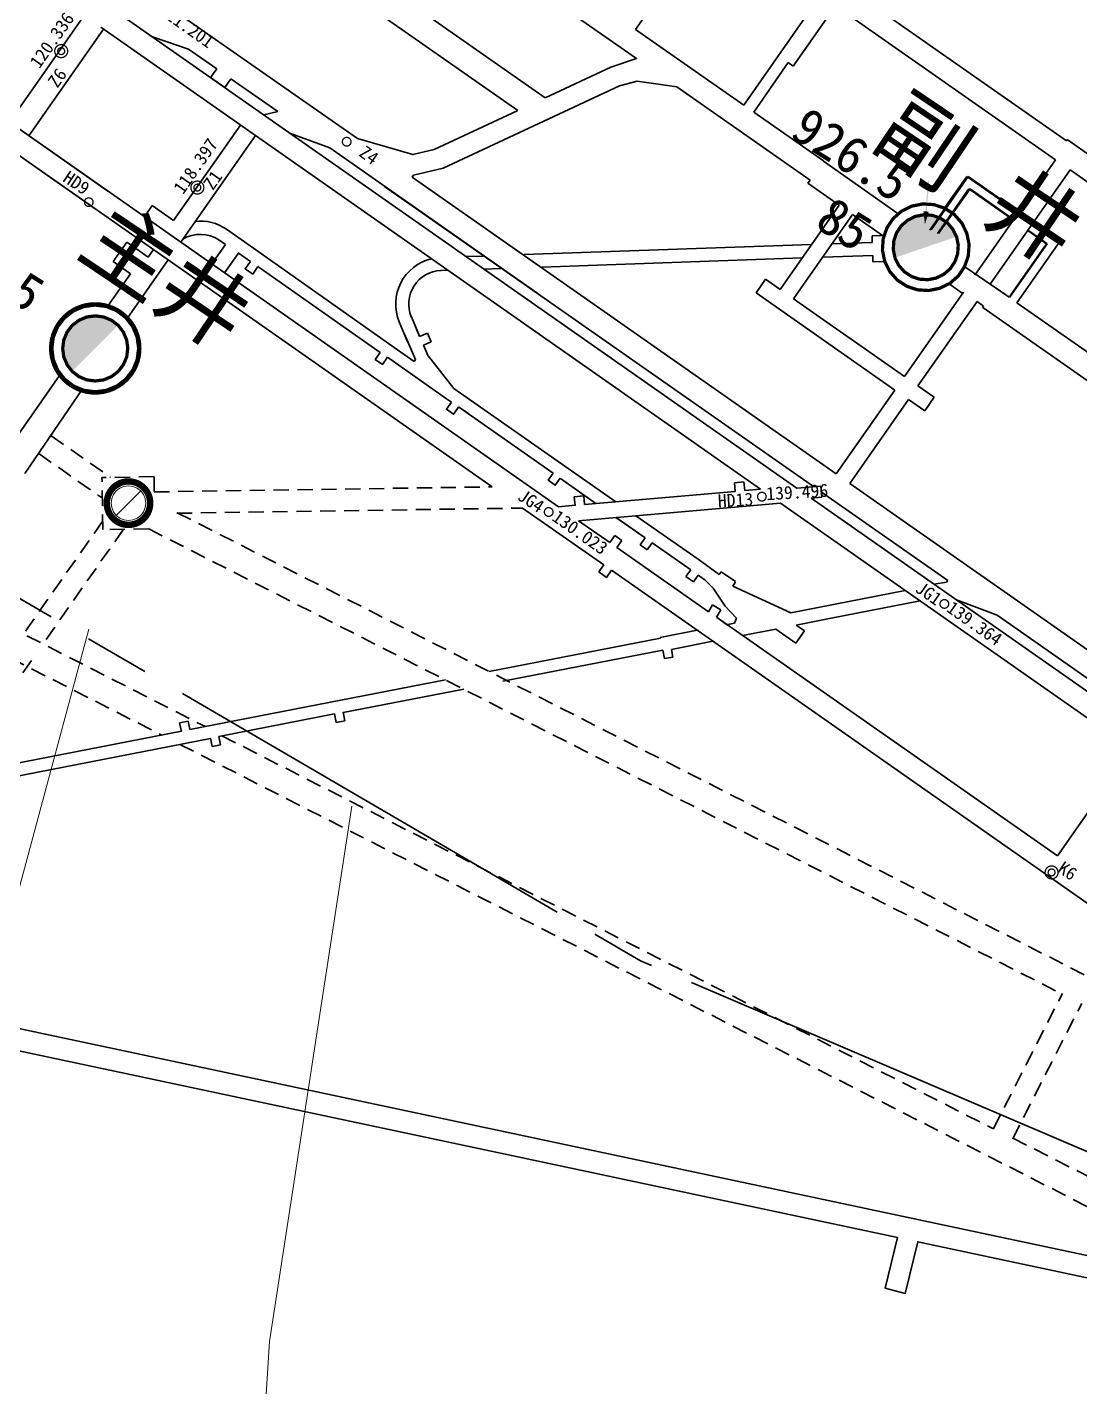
# Model space of a CAD drawing. Header units: inches. Extents: x 36473197 to 36486087, y 3899343 to 3911260.
# Drawn here: x 36483262.8 to 36483505.3, y 3904039.3 to 3904352.6 of the extents above; entities that cross this region are included whole.
import ezdxf

# ---------------------------------------------------------------- set-up
doc = ezdxf.new("R2010")
doc.units = ezdxf.units.IN
doc.header["$MEASUREMENT"] = 0
doc.linetypes.add('可采边界', pattern=[0.047, 0.02, -0.002, 0.003, -0.002, 0.02])
doc.linetypes.add('虚线', pattern=[0.0045, 0.00175, -0.001, 0.00175])
doc.layers.get('0').update_dxf_attribs({"lineweight": 0})
doc.layers.get('Defpoints').update_dxf_attribs({"lineweight": 0})
for name, color, linetype, lineweight in [('4煤底板等值线', 7, 'Continuous', 0), ('井筒', 7, 'Continuous', 0), ('可采边界', 7, 'Continuous', 0), ('四盘区辅运巷', 7, 'Continuous', 0), ('导线点', 7, 'Continuous', 0), ('水仓', 7, 'Continuous', 0), ('等值线注记东区', 7, 'Continuous', 0), ('西区开拓设计', 7, 'Continuous', 0)]:
    doc.layers.add(name, color=color, linetype=linetype, lineweight=lineweight)
doc.layers.add('保护煤柱', color=7, linetype='Continuous', lineweight=0, true_color=0xff0042)
doc.layers.add('巷道1', color=7, linetype='Continuous', lineweight=0, true_color=0x2d2d2d)
doc.styles.add('仿宋', font='simfang.ttf')
doc.styles.add('黑体', font='simhei.ttf')
doc.linetypes.add('保护煤柱', pattern='A,0.0195,-0.001,[6,西北矿业高家堡煤矿2022年采掘接续图(2022.8.14).shx,S=1.01575e-06,R=0,X=0,Y=0],0.0195', length=0.04)
doc.dimstyles.get("Standard").update_dxf_attribs({"dimtxt": 30, "dimasz": 20, "dimexe": 0.18, "dimexo": 0.0625, "dimgap": 0.09, "dimtad": 1, "dimdec": 0, "dimzin": 0, "dimdsep": 46, "dimtxsty": '仿宋', "dimcen": 0.09, "dimclrd": 150, "dimclre": 150, "dimadec": 0, "dimazin": 0, "dimtfac": 1, "dimtdec": 0, "dimtofl": 0, "dimtmove": 0, "dimatfit": 3, "dimfxl": 1, "dimtolj": 1, "dimtzin": 0, "dimlwd": 0, "dimarcsym": 0})

# ---------------------------------------------------------------- blocks, each defined once
blk = doc.blocks.new('圆形竖井')
blk.add_hatch(color=0).paths.add_polyline_path([(-7.48, -0.5), (-7.61, 0.4), (-7.36, 1.46), (-7.2, 2.5), (-6.73, 3.31), (-5.65, 4.94), (-4.96, 5.78), (-2.42, 7.1), (-0.5, 7.48), (0.92, 7.58), (2.5, 7.2), (3.89, 6.52), (4.94, 5.65), (6.23, 4.17), (7.1, 2.42), (-7.1, -2.42)], flags=17)
at = {"color": 0, "const_width": 0.75}
for points in [[(8.97, -4.41), (9.81, -1.94), (9.98, 0.67), (9.46, 3.23), (8.31, 5.57), (6.59, 7.53), (4.41, 8.97), (1.94, 9.81), (-0.67, 9.98), (-3.23, 9.46), (-5.57, 8.31), (-7.53, 6.59), (-8.97, 4.41), (-9.81, 1.94), (-9.98, -0.67), (-9.46, -3.23), (-8.31, -5.57), (-6.59, -7.53), (-4.41, -8.97), (-1.94, -9.81), (0.67, -9.98), (3.23, -9.46), (5.57, -8.31), (7.53, -6.59), (8.97, -4.41)], [(6.73, -3.31), (7.36, -1.46), (7.48, 0.5), (7.1, 2.42), (6.23, 4.17), (4.94, 5.65), (3.31, 6.73), (1.46, 7.36), (-0.5, 7.48), (-2.42, 7.1), (-4.17, 6.23), (-5.65, 4.94), (-6.73, 3.31), (-7.36, 1.46), (-7.48, -0.5), (-7.1, -2.42), (-6.23, -4.17), (-4.94, -5.65), (-3.31, -6.73), (-1.46, -7.36), (0.5, -7.48), (2.42, -7.1), (4.17, -6.23), (5.65, -4.94), (6.73, -3.31)]]:
    blk.add_lwpolyline(points, dxfattribs=at)
blk = doc.blocks.new('lr_block_390')
at = {"color": 7, "const_width": 0.3}
blk.add_lwpolyline([(1, 0), (0.97, 0.26), (0.87, 0.5), (0.71, 0.71), (0.5, 0.87), (0.26, 0.97), (0, 1), (-0.26, 0.97), (-0.5, 0.87), (-0.71, 0.71), (-0.87, 0.5), (-0.97, 0.26), (-1, 0), (-0.97, -0.26), (-0.87, -0.5), (-0.71, -0.71), (-0.5, -0.87), (-0.26, -0.97), (0, -1), (0.26, -0.97), (0.5, -0.87), (0.71, -0.71), (0.87, -0.5), (0.97, -0.26), (1, 0)], dxfattribs=at)
blk = doc.blocks.new('lr_block_413')
at = {"color": 7, "const_width": 0.3}
for points in [[(1.5, 0), (1.45, 0.39), (1.3, 0.75), (1.06, 1.06), (0.75, 1.3), (0.39, 1.45), (0, 1.5), (-0.39, 1.45), (-0.75, 1.3), (-1.06, 1.06), (-1.3, 0.75), (-1.45, 0.39), (-1.5, 0), (-1.45, -0.39), (-1.3, -0.75), (-1.06, -1.06), (-0.75, -1.3), (-0.39, -1.45), (0, -1.5), (0.39, -1.45), (0.75, -1.3), (1.06, -1.06), (1.3, -0.75), (1.45, -0.39), (1.5, 0)], [(0.8, 0), (0.77, 0.21), (0.69, 0.4), (0.57, 0.57), (0.4, 0.69), (0.21, 0.77), (0, 0.8), (-0.21, 0.77), (-0.4, 0.69), (-0.57, 0.57), (-0.69, 0.4), (-0.77, 0.21), (-0.8, 0), (-0.77, -0.21), (-0.69, -0.4), (-0.57, -0.57), (-0.4, -0.69), (-0.21, -0.77), (0, -0.8), (0.21, -0.77), (0.4, -0.69), (0.57, -0.57), (0.69, -0.4), (0.77, -0.21), (0.8, 0)]]:
    blk.add_lwpolyline(points, dxfattribs=at)
blk = doc.blocks.new('lr_block_425')
at = {"color": 7, "const_width": 0.3}
for points in [[(1.5, 0), (1.45, 0.39), (1.3, 0.75), (1.06, 1.06), (0.75, 1.3), (0.39, 1.45), (0, 1.5), (-0.39, 1.45), (-0.75, 1.3), (-1.06, 1.06), (-1.3, 0.75), (-1.45, 0.39), (-1.5, 0), (-1.45, -0.39), (-1.3, -0.75), (-1.06, -1.06), (-0.75, -1.3), (-0.39, -1.45), (0, -1.5), (0.39, -1.45), (0.75, -1.3), (1.06, -1.06), (1.3, -0.75), (1.45, -0.39), (1.5, 0)], [(0.8, 0), (0.77, 0.21), (0.69, 0.4), (0.57, 0.57), (0.4, 0.69), (0.21, 0.77), (0, 0.8), (-0.21, 0.77), (-0.4, 0.69), (-0.57, 0.57), (-0.69, 0.4), (-0.77, 0.21), (-0.8, 0), (-0.77, -0.21), (-0.69, -0.4), (-0.57, -0.57), (-0.4, -0.69), (-0.21, -0.77), (0, -0.8), (0.21, -0.77), (0.4, -0.69), (0.57, -0.57), (0.69, -0.4), (0.77, -0.21), (0.8, 0)]]:
    blk.add_lwpolyline(points, dxfattribs=at)
blk = doc.blocks.new('lr_block_445')
at = {"color": 7, "const_width": 0.3}
blk.add_lwpolyline([(1, 0), (0.97, 0.26), (0.87, 0.5), (0.71, 0.71), (0.5, 0.87), (0.26, 0.97), (0, 1), (-0.26, 0.97), (-0.5, 0.87), (-0.71, 0.71), (-0.87, 0.5), (-0.97, 0.26), (-1, 0), (-0.97, -0.26), (-0.87, -0.5), (-0.71, -0.71), (-0.5, -0.87), (-0.26, -0.97), (0, -1), (0.26, -0.97), (0.5, -0.87), (0.71, -0.71), (0.87, -0.5), (0.97, -0.26), (1, 0)], dxfattribs=at)
blk = doc.blocks.new('永久经纬仪导线点')
at = {"color": 7, "const_width": 0.3}
for points in [[(1.5, 0), (1.45, 0.39), (1.3, 0.75), (1.06, 1.06), (0.75, 1.3), (0.39, 1.45), (0, 1.5), (-0.39, 1.45), (-0.75, 1.3), (-1.06, 1.06), (-1.3, 0.75), (-1.45, 0.39), (-1.5, 0), (-1.45, -0.39), (-1.3, -0.75), (-1.06, -1.06), (-0.75, -1.3), (-0.39, -1.45), (0, -1.5), (0.39, -1.45), (0.75, -1.3), (1.06, -1.06), (1.3, -0.75), (1.45, -0.39), (1.5, 0)], [(0.8, 0), (0.77, 0.21), (0.69, 0.4), (0.57, 0.57), (0.4, 0.69), (0.21, 0.77), (0, 0.8), (-0.21, 0.77), (-0.4, 0.69), (-0.57, 0.57), (-0.69, 0.4), (-0.77, 0.21), (-0.8, 0), (-0.77, -0.21), (-0.69, -0.4), (-0.57, -0.57), (-0.4, -0.69), (-0.21, -0.77), (0, -0.8), (0.21, -0.77), (0.4, -0.69), (0.57, -0.57), (0.69, -0.4), (0.77, -0.21), (0.8, 0)]]:
    blk.add_lwpolyline(points, dxfattribs=at)
blk = doc.blocks.new('临时经纬仪导线点_1')
at = {"color": 7, "const_width": 0.3}
blk.add_lwpolyline([(1, 0), (0.97, 0.26), (0.87, 0.5), (0.71, 0.71), (0.5, 0.87), (0.26, 0.97), (0, 1), (-0.26, 0.97), (-0.5, 0.87), (-0.71, 0.71), (-0.87, 0.5), (-0.97, 0.26), (-1, 0), (-0.97, -0.26), (-0.87, -0.5), (-0.71, -0.71), (-0.5, -0.87), (-0.26, -0.97), (0, -1), (0.26, -0.97), (0.5, -0.87), (0.71, -0.71), (0.87, -0.5), (0.97, -0.26), (1, 0)], dxfattribs=at)
blk = doc.blocks.new('lr_block_392')
at = {"color": 7, "const_width": 0.3}
blk.add_lwpolyline([(1, 0), (0.97, 0.26), (0.87, 0.5), (0.71, 0.71), (0.5, 0.87), (0.26, 0.97), (0, 1), (-0.26, 0.97), (-0.5, 0.87), (-0.71, 0.71), (-0.87, 0.5), (-0.97, 0.26), (-1, 0), (-0.97, -0.26), (-0.87, -0.5), (-0.71, -0.71), (-0.5, -0.87), (-0.26, -0.97), (0, -1), (0.26, -0.97), (0.5, -0.87), (0.71, -0.71), (0.87, -0.5), (0.97, -0.26), (1, 0)], dxfattribs=at)
blk = doc.blocks.new('lr_block_365')
at = {"color": 7, "const_width": 0.3}
blk.add_lwpolyline([(1, 0), (0.97, 0.26), (0.87, 0.5), (0.71, 0.71), (0.5, 0.87), (0.26, 0.97), (0, 1), (-0.26, 0.97), (-0.5, 0.87), (-0.71, 0.71), (-0.87, 0.5), (-0.97, 0.26), (-1, 0), (-0.97, -0.26), (-0.87, -0.5), (-0.71, -0.71), (-0.5, -0.87), (-0.26, -0.97), (0, -1), (0.26, -0.97), (0.5, -0.87), (0.71, -0.71), (0.87, -0.5), (0.97, -0.26), (1, 0)], dxfattribs=at)
blk = doc.blocks.new('lr_block_103_1')
blk.add_hatch(color=7).paths.add_polyline_path([(0.56, 4.97), (-0.1, -3), (-0.4, -2.98), (0.27, 5)], flags=17)
at = {"true_color": 0xff0000}
blk.add_hatch(color=1, dxfattribs=at).paths.add_polyline_path([(-0.42, -4.98), (-0.78, -1.95), (0.45, -2.05)], flags=17)
blk = doc.blocks.new('*D205')
at = {"layer": 'Defpoints', "color": 0, "transparency": 16777216}
for p in [(36485936.09, 3904772.87), (36482207.75, 3899448.44), (36482358.83, 3899342.66)]:
    blk.add_point(p, dxfattribs=at)
at = {"layer": '四盘区辅运巷', "color": 150, "lineweight": -2, "transparency": 16777216}
for p, q in [((36485936.14, 3904772.84), (36486087.31, 3904666.98)), ((36482207.81, 3899448.41), (36482358.98, 3899342.55))]:
    blk.add_line(p, q, dxfattribs=at)
at = {"layer": '四盘区辅运巷', "color": 150, "lineweight": 0, "transparency": 16777216}
blk.add_line((36486075.69, 3904650.7), (36482370.3, 3899359.04), dxfattribs=at)
at = {"layer": '四盘区辅运巷', "color": 150, "transparency": 16777216}
for points in [[(36486072.96, 3904652.61), (36486078.42, 3904648.79), (36486087.16, 3904667.08)], [(36482367.57, 3899360.95), (36482373.03, 3899357.13), (36482358.83, 3899342.66)]]:
    blk.add_solid(points, dxfattribs=at)
at = {"layer": '四盘区辅运巷', "color": 0, "transparency": 16777216, "insert": (36484210.49, 3902013.62), "char_height": 30, "attachment_point": 5, "rotation": 54.9991, "style": '仿宋'}
blk.add_mtext('\\A1;650', dxfattribs=at)

msp = doc.modelspace()

# ---------------------------------------------------------------- hatches: boundary and pattern name
at = {"layer": '导线点'}
msp.add_hatch(color=7, dxfattribs=at).paths.add_polyline_path([(36483462.33, 3904301.49), (36483462.21, 3904302.39), (36483462.46, 3904303.45), (36483462.61, 3904304.5), (36483463.08, 3904305.3), (36483464.17, 3904306.93), (36483464.86, 3904307.77), (36483467.39, 3904309.09), (36483469.31, 3904309.48), (36483470.73, 3904309.57), (36483472.32, 3904309.19), (36483473.7, 3904308.51), (36483474.75, 3904307.64), (36483476.04, 3904306.17), (36483476.92, 3904304.41), (36483462.71, 3904299.57)], flags=17)

# ---------------------------------------------------------------- linework, layer by layer
at = {"color": 7, "linetype": 'Continuous', "lineweight": 0, "elevation": -0.2, "flags": 128}
for points in [[(36483290.1, 3904242.9), (36483289.96, 3904243.94), (36483289.56, 3904244.9), (36483288.93, 3904245.73), (36483288.1, 3904246.37), (36483287.13, 3904246.77), (36483286.1, 3904246.9), (36483285.06, 3904246.77), (36483284.1, 3904246.37), (36483283.27, 3904245.73), (36483282.63, 3904244.9), (36483282.23, 3904243.94), (36483282.1, 3904242.9), (36483282.23, 3904241.86), (36483282.64, 3904240.9), (36483283.27, 3904240.07), (36483284.1, 3904239.44), (36483285.06, 3904239.04), (36483286.1, 3904238.9), (36483287.14, 3904239.04), (36483288.1, 3904239.44), (36483288.93, 3904240.07), (36483289.56, 3904240.9), (36483289.96, 3904241.87), (36483290.1, 3904242.9)], [(36483283.27, 3904240.07), (36483288.93, 3904245.73)]]:
    msp.add_lwpolyline(points, dxfattribs=at)
at = {"layer": '4煤底板等值线', "color": 7, "linetype": 'Continuous', "lineweight": 0, "flags": 128}
for points in [[(36483228.66, 3904034.47), (36483276.93, 3904213.84)], [(36483309.43, 3903904.69), (36483318.58, 3904049.74), (36483337.58, 3904173.09)]]:
    msp.add_lwpolyline(points, dxfattribs=at)
at = {"layer": '保护煤柱', "color": 1, "linetype": '保护煤柱', "lineweight": 30, "ltscale": 3750, "true_color": 0xff0000}
for centre, start, end in [((36483278.44, 3904278.55, -0.2), 83.3491, 268.7631), ((36483278.44, 3904278.55, -0.2), 83.3491, 268.7631), ((36483555.38, 3904162.59, -0.2), 225.7953, 43.0751), ((36483555.38, 3904162.59, -0.2), 225.7953, 43.0751)]:
    msp.add_arc(centre, 409.89, start, end, dxfattribs=at)
at = {"layer": '可采边界', "linetype": '可采边界', "lineweight": 30, "ltscale": 5000, "flags": 128}
msp.add_lwpolyline([(36482890.49, 3904878.59), (36482874.03, 3904848.73), (36482864.38, 3904826.44), (36482852.28, 3904788.78), (36482843.27, 3904750.22), (36482826.19, 3904566.7), (36482825.62, 3904535.03), (36482826.03, 3904527.65), (36482826.82, 3904521.5), (36482827.44, 3904518.47), (36482828.64, 3904514.46), (36482830.95, 3904508.61), (36482832.79, 3904504.85), (36482833.82, 3904503.03), (36482837.17, 3904498.06), (36482840.87, 3904493.33), (36482857.49, 3904475.64), (36482898.18, 3904439.37), (36482935.02, 3904411.22), (36483404.1, 3904137.41), (36483593.98, 3904056.36), (36483643.59, 3904040.14), (36483677.07, 3904031.93), (36483701.95, 3904027.95), (36483717.88, 3904026.72), (36483725.47, 3904026.59), (36483740.62, 3904027.31), (36483752.79, 3904029.17), (36483764.72, 3904032.17), (36483772.41, 3904034.93), (36483797.37, 3904048.24), (36483800.87, 3904050.36), (36483830.53, 3904074.08), (36483863.4, 3904108.5), (36483908.01, 3904166.75), (36483940.98, 3904215.19)], dxfattribs=at)
at = {"layer": '导线点', "color": 7, "linetype": 'Continuous', "lineweight": 5, "flags": 128}
for points in [[(36483478.79, 3904297.58), (36483479.63, 3904300.05), (36483479.79, 3904302.66), (36483479.28, 3904305.22), (36483478.12, 3904307.56), (36483476.4, 3904309.52), (36483474.23, 3904310.97), (36483471.75, 3904311.8), (36483469.15, 3904311.97), (36483466.59, 3904311.46), (36483464.25, 3904310.3), (36483462.29, 3904308.58), (36483460.84, 3904306.41), (36483460, 3904303.93), (36483459.84, 3904301.33), (36483460.35, 3904298.77), (36483461.51, 3904296.43), (36483463.23, 3904294.47), (36483465.4, 3904293.02), (36483467.88, 3904292.18), (36483470.48, 3904292.02), (36483473.04, 3904292.53), (36483475.38, 3904293.69), (36483477.34, 3904295.41), (36483478.79, 3904297.58)], [(36483476.54, 3904298.68), (36483477.17, 3904300.54), (36483477.3, 3904302.49), (36483476.92, 3904304.41), (36483476.04, 3904306.17), (36483474.75, 3904307.64), (36483473.12, 3904308.72), (36483471.27, 3904309.35), (36483469.31, 3904309.48), (36483467.39, 3904309.09), (36483465.64, 3904308.22), (36483464.17, 3904306.93), (36483463.08, 3904305.3), (36483462.46, 3904303.45), (36483462.33, 3904301.49), (36483462.71, 3904299.57), (36483463.58, 3904297.82), (36483464.88, 3904296.35), (36483466.5, 3904295.26), (36483468.36, 3904294.64), (36483470.31, 3904294.51), (36483472.23, 3904294.89), (36483473.99, 3904295.76), (36483475.46, 3904297.06), (36483476.54, 3904298.68)]]:
    msp.add_lwpolyline(points, dxfattribs=at)
at = {"layer": '巷道1', "color": 30, "linetype": 'Continuous', "lineweight": 30, "true_color": 0xff8000}
for p, q in [((36483402.95, 3904352.06), (36483420.67, 3904377.37)), ((36483201.74, 3904370.53, -0.2), (36483281.32, 3904314.81, -0.2)), ((36483502.18, 3904326.41, -0.2), (36483448.44, 3904364.03, -0.2)), ((36483402.95, 3904352.06), (36483410.12, 3904362.3)), ((36483427.85, 3904334.63, -0.2), (36483445.58, 3904359.94, -0.2)), ((36483439.27, 3904343.6, -0.2), (36483449.02, 3904357.53, -0.2)), ((36483499.71, 3904322.03, -0.2), (36483449.02, 3904357.53, -0.2)), ((36483275.89, 3904355.24, -0.2), (36483258.68, 3904330.66, -0.2)), ((36483440.09, 3904246.37, -0.2), (36483282.56, 3904356.67, -0.2)), ((36483280.31, 3904352.14, -0.2), (36483263.11, 3904327.57, -0.2)), ((36483431.71, 3904246.13, -0.2), (36483279.7, 3904352.57, -0.2)), ((36483427.85, 3904334.63, -0.2), (36483402.95, 3904352.06, -0.2)), ((36483291.63, 3904350.32, -0.2), (36483299.93, 3904347.53, -0.2)), ((36483299.93, 3904347.53, -0.2), (36483306.43, 3904342.98, -0.2)), ((36483231.6, 3904343.52, -0.2), (36483278.45, 3904310.72, -0.2)), ((36483305.01, 3904340.95, -0.2), (36483306.43, 3904342.98, -0.2)), ((36483430.15, 3904333.02, -0.2), (36483438.12, 3904344.41, -0.2)), ((36483439.27, 3904343.6, -0.2), (36483438.12, 3904344.41, -0.2)), ((36483243.93, 3904340.99, -0.2), (36483385.21, 3904242.07, -0.2)), ((36483308.28, 3904338.66, -0.2), (36483309.7, 3904340.69, -0.2)), ((36483309.7, 3904340.69, -0.2), (36483320.53, 3904333.11, -0.2)), ((36483403.33, 3904340.15, -0.2), (36483412.43, 3904338.83, -0.2)), ((36483443.15, 3904317.32, -0.2), (36483412.43, 3904338.83, -0.2)), ((36483241.06, 3904336.9, -0.2), (36483369.93, 3904246.66, -0.2)), ((36483317.26, 3904332.38, -0.2), (36483320.53, 3904333.11, -0.2)), ((36483446.25, 3904321.75, -0.2), (36483430.15, 3904333.02, -0.2)), ((36483296.51, 3904308.02, -0.2), (36483311.91, 3904330.02, -0.2)), ((36483298.14, 3904303.03, -0.2), (36483315.35, 3904327.61, -0.2)), ((36483323.44, 3904328.05, -0.2), (36483332.46, 3904324.76, -0.2)), ((36483502.18, 3904326.41, -0.2), (36483502.38, 3904326.69, -0.2)), ((36483502.38, 3904326.69, -0.2), (36483508.27, 3904322.57, -0.2)), ((36483380.18, 3904291.34, -0.2), (36483332.46, 3904324.76, -0.2)), ((36483446.25, 3904321.75, -0.2), (36483446.21, 3904321.69, -0.2)), ((36483463.64, 3904309.44, -0.2), (36483446.21, 3904321.69, -0.2)), ((36483481.07, 3904295.41, -0.2), (36483499.71, 3904322.03, -0.2)), ((36483484.61, 3904293.36, -0.2), (36483503.07, 3904319.68, -0.2)), ((36483503.07, 3904319.68, -0.2), (36483509.52, 3904315.17, -0.2)), ((36483380.62, 3904297.62, -0.2), (36483351.48, 3904318.03, -0.2)), ((36483351.48, 3904318.03, -0.2), (36483449.16, 3904249.63, -0.2)), ((36483443.15, 3904317.32, -0.2), (36483442.65, 3904316.61, -0.2)), ((36483442.65, 3904316.6, -0.2), (36483443.15, 3904317.32, -0.2)), ((36483442.65, 3904316.6, -0.2), (36483443.15, 3904317.32, -0.2)), ((36483449.82, 3904311.6, -0.2), (36483442.65, 3904316.61, -0.2)), ((36483474.36, 3904311.22, -0.2), (36483479.28, 3904318.17, -0.2)), ((36483491.18, 3904309.85, -0.2), (36483479.28, 3904318.17, -0.2)), ((36483345.11, 3904315.89, -0.2), (36483443.93, 3904246.7, -0.2)), ((36483476.09, 3904310.15, -0.2), (36483479.72, 3904315.31, -0.2)), ((36483479.72, 3904315.31, -0.2), (36483489.97, 3904308.13, -0.2)), ((36483289.79, 3904308.88, -0.2), (36483291.59, 3904311.46, -0.2)), ((36483296.51, 3904308.02, -0.2), (36483291.59, 3904311.46, -0.2)), ((36483436.21, 3904292.16, -0.2), (36483449.82, 3904311.6, -0.2)), ((36483439.32, 3904289.98, -0.2), (36483452.93, 3904309.42, -0.2)), ((36483459.79, 3904304.56, -0.2), (36483452.93, 3904309.42, -0.2)), ((36483500.67, 3904303.2, -0.2), (36483494.54, 3904307.49, -0.2)), ((36483459.87, 3904304.56, -0.2), (36483457.42, 3904304.47, -0.2)), ((36483457.42, 3904304.47, -0.2), (36483457.47, 3904302.97, -0.2)), ((36483497.6, 3904302.66, -0.2), (36483493.28, 3904305.69, -0.2)), ((36483493.33, 3904305.77, -0.2), (36483496.19, 3904303.78, -0.2)), ((36483497.74, 3904302.69, -0.2), (36483496.19, 3904303.78, -0.2)), ((36483282.56, 3904298.56, -0.2), (36483285.69, 3904303.02, -0.2)), ((36483290.6, 3904299.58, -0.2), (36483285.69, 3904303.02, -0.2)), ((36483290.6, 3904299.58, -0.2), (36483291.84, 3904301.34, -0.2)), ((36483443.44, 3904302.48, -0.2), (36483377.26, 3904300.17, -0.2)), ((36483457.47, 3904302.97, -0.2), (36483448.19, 3904302.65, -0.2)), ((36483457.47, 3904302.97, -0.2), (36483450.4, 3904302.73, -0.2)), ((36483488.97, 3904290.34, -0.2), (36483497.6, 3904302.66, -0.2)), ((36483489.05, 3904290.28, -0.2), (36483497.74, 3904302.69, -0.2)), ((36483490.77, 3904289.07, -0.2), (36483500.67, 3904303.2, -0.2)), ((36483286.55, 3904295.77, -0.2), (36483282.56, 3904298.56, -0.2)), ((36483285.81, 3904285.41, -0.2), (36483295.28, 3904298.93, -0.2)), ((36483315.88, 3904297.42, -0.2), (36483314.76, 3904295.64, -0.2)), ((36483344.12, 3904277.65, -0.2), (36483315.88, 3904297.42, -0.2)), ((36483347.35, 3904278.8, -0.2), (36483317.54, 3904299.79, -0.2)), ((36483367.79, 3904299.84, -0.2), (36483363.91, 3904299.71, -0.2)), ((36483441.28, 3904299.41, -0.2), (36483381.34, 3904297.31, -0.2)), ((36483457.57, 3904299.98, -0.2), (36483446.04, 3904299.57, -0.2)), ((36483457.57, 3904299.98, -0.2), (36483457.63, 3904298.48, -0.2)), ((36483460.12, 3904298.55, -0.2), (36483457.63, 3904298.48, -0.2)), ((36483281.26, 3904288.19, -0.2), (36483286.55, 3904295.77, -0.2)), ((36483359.69, 3904296.56, -0.2), (36483358.11, 3904296.5, -0.2)), ((36483371.88, 3904296.98, -0.2), (36483368, 3904296.85, -0.2)), ((36483430.71, 3904291.37, -0.2), (36483432.89, 3904294.48, -0.2)), ((36483436.21, 3904292.16, -0.2), (36483432.89, 3904294.48, -0.2)), ((36483479.05, 3904297.21, -0.2), (36483488.97, 3904290.34, -0.2)), ((36483462.7, 3904268.97, -0.2), (36483430.71, 3904291.37, -0.2)), ((36483464.88, 3904272.08, -0.2), (36483478.49, 3904291.52, -0.2)), ((36483478.2, 3904291.31, -0.2), (36483475.21, 3904293.43, -0.2)), ((36483488.97, 3904290.34, -0.2), (36483486.01, 3904292.41, -0.2)), ((36483464.88, 3904272.08, -0.2), (36483439.32, 3904289.98, -0.2)), ((36483467.99, 3904269.9, -0.2), (36483481.6, 3904289.34, -0.2)), ((36483483.09, 3904288.3, -0.2), (36483481.6, 3904289.34, -0.2)), ((36483482.88, 3904288.02, -0.2), (36483483.09, 3904288.3, -0.2)), ((36483490.77, 3904289.07, -0.2), (36483560.24, 3904240.43, -0.2)), ((36483525.19, 3904264.97, -0.2), (36483490.77, 3904289.07, -0.2)), ((36483525.19, 3904264.97, -0.2), (36483490.77, 3904289.07, -0.2)), ((36483351.27, 3904285.83, -0.2), (36483353.15, 3904281.35, -0.2)), ((36483482.91, 3904287.99, -0.2), (36483483.32, 3904287.7, -0.2)), ((36483535.54, 3904251.13, -0.2), (36483482.91, 3904287.99, -0.2)), ((36483535.54, 3904251.13, -0.2), (36483482.91, 3904287.99, -0.2)), ((36483348.5, 3904284.68, -0.2), (36483350.42, 3904280.1, -0.2)), ((36483349.69, 3904281.85, -0.2), (36483352.25, 3904275.98, -0.2)), ((36483351.96, 3904275.57, -0.2), (36483347.35, 3904278.8, -0.2)), ((36483352.25, 3904275.98, -0.2), (36483351.96, 3904275.57, -0.2)), ((36483354.95, 3904277.15, -0.2), (36483361.04, 3904269.34, -0.2)), ((36483257.98, 3904254.82, -0.2), (36483270.2, 3904272.34, -0.2)), ((36483262.23, 3904249.74, -0.2), (36483275.6, 3904269.3, -0.2)), ((36483398.35, 3904243.21, -0.2), (36483361.04, 3904269.34, -0.2)), ((36483471.72, 3904267.29, -0.2), (36483467.99, 3904269.9, -0.2)), ((36483360.5, 3904266.18, -0.2), (36483359.37, 3904266.96, -0.2)), ((36483449.16, 3904249.63, -0.2), (36483462.7, 3904268.97, -0.2)), ((36483452.27, 3904247.45, -0.2), (36483465.81, 3904266.79, -0.2)), ((36483469.54, 3904264.18, -0.2), (36483465.81, 3904266.79, -0.2)), ((36483469.54, 3904264.18, -0.2), (36483471.72, 3904267.29, -0.2)), ((36483425.7, 3904247.6, -0.2), (36483427.89, 3904247.81, -0.2)), ((36483425.89, 3904245.61, -0.2), (36483425.7, 3904247.6, -0.2)), ((36483427.89, 3904247.81, -0.2), (36483428.08, 3904245.82, -0.2)), ((36483388.82, 3904244.38, -0.2), (36483391.01, 3904244.58, -0.2)), ((36483389.01, 3904242.38, -0.2), (36483388.82, 3904244.38, -0.2)), ((36483391.01, 3904244.58, -0.2), (36483391.2, 3904242.59, -0.2)), ((36483391.2, 3904242.59, -0.2), (36483425.89, 3904245.62, -0.2)), ((36483428.08, 3904245.82, -0.2), (36483431.71, 3904246.13, -0.2)), ((36483440.09, 3904246.37, -0.2), (36483445.63, 3904246.85, -0.2)), ((36483443.41, 3904244.05, -0.2), (36483445.86, 3904244.26, -0.2)), ((36483445.63, 3904246.85, -0.2), (36483445.86, 3904244.26, -0.2)), ((36483445.75, 3904245.42, -0.2), (36483474.85, 3904225.05, -0.2)), ((36483376.92, 3904241.77, -0.2), (36483395.59, 3904228.7, -0.2)), ((36483385.2, 3904242.06, -0.2), (36483389.01, 3904242.4, -0.2)), ((36483389.81, 3904238.85, -0.2), (36483436.3, 3904242.92, -0.2)), ((36483546.11, 3904166.03, -0.2), (36483436.3, 3904242.92, -0.2)), ((36483512, 3904196.02, -0.2), (36483443.41, 3904244.05, -0.2)), ((36483396.98, 3904233.83, -0.2), (36483389.81, 3904238.85, -0.2)), ((36483405.14, 3904234.92, -0.2), (36483398.47, 3904239.61, -0.2)), ((36483396.98, 3904233.83, -0.2), (36483398.12, 3904235.47, -0.2)), ((36483398.12, 3904235.47, -0.2), (36483399.76, 3904234.32, -0.2)), ((36483403.99, 3904233.28, -0.2), (36483405.14, 3904234.92, -0.2)), ((36483399.76, 3904234.32, -0.2), (36483398.62, 3904232.68, -0.2)), ((36483419.75, 3904217.88, -0.2), (36483398.62, 3904232.68, -0.2)), ((36483398.62, 3904232.68, -0.2), (36483419.75, 3904217.88, -0.2)), ((36483405.63, 3904232.13, -0.2), (36483403.99, 3904233.28, -0.2)), ((36483406.78, 3904233.77, -0.2), (36483405.63, 3904232.13, -0.2)), ((36483410.26, 3904231.33, -0.2), (36483406.78, 3904233.77, -0.2)), ((36483394.44, 3904227.06, -0.2), (36483395.59, 3904228.7, -0.2)), ((36483415.66, 3904227.55, -0.2), (36483410.26, 3904231.33, -0.2)), ((36483422.22, 3904226.45, -0.2), (36483417.36, 3904229.97, -0.2)), ((36483396.25, 3904225.8, -0.2), (36483394.44, 3904227.06, -0.2)), ((36483397.39, 3904227.43), (36483396.25, 3904225.8, -0.2)), ((36483397.39, 3904227.43), (36483568.69, 3904107.49, -0.2)), ((36483414.55, 3904225.96, -0.2), (36483415.66, 3904227.55, -0.2)), ((36483416.27, 3904224.75, -0.2), (36483414.55, 3904225.96, -0.2)), ((36483415.61, 3904227.47, -0.2), (36483415.61, 3904227.47, -0.2)), ((36483417.36, 3904226.31, -0.2), (36483416.27, 3904224.75, -0.2)), ((36483422.22, 3904226.45, -0.2), (36483422.68, 3904227.1, -0.2)), ((36483425.95, 3904224.81, -0.2), (36483422.68, 3904227.1, -0.2)), ((36483425.37, 3904223.8, -0.2), (36483425.92, 3904224.76, -0.2)), ((36483425.37, 3904223.8, -0.2), (36483438.67, 3904217.65, -0.2)), ((36483465.06, 3904222.78, -0.2), (36483438.67, 3904217.65, -0.2)), ((36483474.59, 3904224.69, -0.2), (36483471.7, 3904224.24, -0.2)), ((36483474.59, 3904224.69, -0.2), (36483474.85, 3904225.05, -0.2)), ((36483419.75, 3904217.88, -0.2), (36483420.65, 3904219.45, -0.2)), ((36483420.65, 3904219.45, -0.2), (36483422.55, 3904218.35, -0.2)), ((36483468.52, 3904220.36, -0.2), (36483448, 3904216.37, -0.2)), ((36483468.52, 3904220.36, -0.2), (36483448, 3904216.37, -0.2)), ((36483476.84, 3904220.64, -0.2), (36483486.25, 3904217.07, -0.2)), ((36483422.55, 3904218.35, -0.2), (36483421.55, 3904216.61, -0.2)), ((36483424.12, 3904214.82, -0.2), (36483421.56, 3904216.62, -0.2)), ((36483421.56, 3904216.62, -0.2), (36483500.12, 3904161.61, -0.2)), ((36483448, 3904216.37, -0.2), (36483439.91, 3904214.8, -0.2)), ((36483417.11, 3904213.63, -0.2), (36483408.62, 3904211.97, -0.2)), ((36483423.99, 3904214.91, -0.2), (36483424.17, 3904214.95, -0.2)), ((36483425.73, 3904215.25, -0.2), (36483424.17, 3904214.95, -0.2)), ((36483435.27, 3904213.89, -0.2), (36483427.58, 3904212.4, -0.2)), ((36483435.27, 3904213.89, -0.2), (36483439.89, 3904210.66, -0.2)), ((36483439.89, 3904210.66, -0.2), (36483441.84, 3904213.44, -0.2)), ((36483439.91, 3904214.8, -0.2), (36483441.84, 3904213.44, -0.2)), ((36483408.66, 3904211.78, -0.2), (36483369.18, 3904204.11, -0.2)), ((36483408.66, 3904211.78, -0.2), (36483408.62, 3904211.97, -0.2)), ((36483420.76, 3904211.07, -0.2), (36483411.19, 3904209.21, -0.2)), ((36483409.19, 3904209.03, -0.2), (36483372.38, 3904201.88, -0.2)), ((36483409.57, 3904207.07, -0.2), (36483409.19, 3904209.03, -0.2)), ((36483409.57, 3904207.07, -0.2), (36483411.53, 3904207.44, -0.2)), ((36483411.19, 3904209.21, -0.2), (36483411.53, 3904207.44, -0.2)), ((36483359.13, 3904202.15, -0.2), (36483300.26, 3904190.71, -0.2)), ((36483363.33, 3904200.02, -0.2), (36483335.59, 3904194.62, -0.2)), ((36483333.6, 3904194.34, -0.2), (36483306.94, 3904189.16, -0.2)), ((36483333.98, 3904192.37, -0.2), (36483333.6, 3904194.34, -0.2)), ((36483335.57, 3904194.71, -0.2), (36483335.94, 3904192.75, -0.2)), ((36483297.89, 3904192.26, -0.2), (36483299.85, 3904192.67, -0.2)), ((36483298.3, 3904190.3, -0.2), (36483297.89, 3904192.26, -0.2)), ((36483299.85, 3904192.67, -0.2), (36483300.26, 3904190.71, -0.2)), ((36483335.94, 3904192.75, -0.2), (36483333.98, 3904192.37, -0.2)), ((36483298.3, 3904190.33, -0.2), (36483254.88, 3904181.89, -0.2)), ((36483305, 3904188.68, -0.2), (36483255.43, 3904179.04, -0.2)), ((36483305.35, 3904186.81, -0.2), (36483304.98, 3904188.77, -0.2)), ((36483306.94, 3904189.15, -0.2), (36483307.32, 3904187.19, -0.2)), ((36483307.32, 3904187.19, -0.2), (36483305.35, 3904186.81, -0.2)), ((36483508.59, 3904173.69, -0.2), (36483500.12, 3904161.61, -0.2)), ((36483182.64, 3904138.44, -0.2), (36483533.49, 3904063.87, -0.2)), ((36483177.58, 3904134.41, -0.2), (36483463.31, 3904073.68, -0.2)), ((36483467.95, 3904072.69, -0.2), (36483542.08, 3904056.93, -0.2))]:
    msp.add_line(p, q, dxfattribs=at)
at = {"layer": '巷道1', "color": 7, "linetype": 'Continuous', "lineweight": 30}
msp.add_line((36483403.33, 3904340.15, -0.2), (36483412.43, 3904338.83, -0.2), dxfattribs=at)
at = {"layer": '巷道1', "color": 30, "linetype": 'Continuous', "lineweight": 30, "true_color": 0xff8000, "flags": 128}
for points in [[(36483276.75, 3904370.35), (36483338.83, 3904326.89)], [(36483329.53, 3904365.81), (36483375.82, 3904333.4)], [(36483382.09, 3904336.32), (36483397.22, 3904343.38), (36483403.15, 3904345.33), (36483376.19, 3904364.21)], [(36483348.15, 3904360.09), (36483382.09, 3904336.32)], [(36483309.7, 3904340.69), (36483308.28, 3904338.66), (36483305.01, 3904340.95), (36483306.43, 3904342.98)], [(36483351.48, 3904318.03), (36483351.77, 3904318.44), (36483358.57, 3904320.06), (36483399.25, 3904339.03), (36483403.33, 3904340.15), (36483412.43, 3904338.83)], [(36483338.83, 3904326.89), (36483351.62, 3904323.23), (36483356.54, 3904324.41), (36483375.63, 3904333.31)], [(36483317.54, 3904299.79), (36483308.66, 3904306.02)], [(36483308.45, 3904302.5), (36483305.31, 3904298.01)], [(36483308.45, 3904302.5), (36483306.94, 3904303.56)], [(36483314.24, 3904298.57), (36483311.34, 3904300.6)], [(36483308.26, 3904295.95), (36483311.46, 3904300.51)], [(36483314.76, 3904295.64), (36483312.96, 3904296.9), (36483314.24, 3904298.57)], [(36483482.91, 3904287.99), (36483483.11, 3904288.27)], [(36483352.45, 3904283.02), (36483353.16, 3904281.32)], [(36483355.01, 3904282.09), (36483353.16, 3904281.32)], [(36483355.01, 3904282.09), (36483355.85, 3904280.06)], [(36483355.85, 3904280.06), (36483354.06, 3904279.31)], [(36483354.06, 3904279.31), (36483354.97, 3904277.12)], [(36483345.76, 3904276.5), (36483344.61, 3904274.86), (36483342.97, 3904276.01), (36483344.12, 3904277.65)], [(36483359.37, 3904266.97), (36483345.76, 3904276.5)], [(36483362.13, 3904265.03), (36483360.99, 3904263.39), (36483359.35, 3904264.54), (36483360.5, 3904266.18)], [(36483360.5, 3904266.18), (36483359.37, 3904266.97)], [(36483364.27, 3904263.61), (36483362.17, 3904265.08)], [(36483383.95, 3904249.83), (36483362.17, 3904265.08)], [(36483385.59, 3904248.68), (36483384.44, 3904247.04), (36483382.8, 3904248.19), (36483383.95, 3904249.83)], [(36483393.79, 3904242.82), (36483385.61, 3904248.54)], [(36483452.27, 3904247.45), (36483511.64, 3904205.88), (36483517.73, 3904204.23), (36483523.97, 3904204.15), (36483532.77, 3904211.03)], [(36483405.14, 3904234.92), (36483398.42, 3904239.61)], [(36483417.36, 3904229.97), (36483403.02, 3904240.01)], [(36483415.64, 3904227.51), (36483415.64, 3904227.51)], [(36483425.73, 3904215.25), (36483426.15, 3904216.36), (36483423.59, 3904219.15), (36483420.78, 3904223.32), (36483418.92, 3904225.22), (36483417.36, 3904226.31)], [(36483486.25, 3904217.07), (36483508.54, 3904201.46), (36483517.89, 3904198.41), (36483525.73, 3904199.05), (36483526.14, 3904198.76)], [(36483467.95, 3904072.69), (36483467.95, 3904072.69), (36483465.07, 3904060.81), (36483460.47, 3904062), (36483463.31, 3904073.68)]]:
    msp.add_lwpolyline(points, dxfattribs=at)
for points in [[(36483308.66, 3904306.02, 0.185966), (36483301.47, 3904307.8)], [(36483306.94, 3904303.56, 0.288621), (36483298.66, 3904303.73)]]:
    msp.add_lwpolyline(points, format="xyb", dxfattribs=at)
at = {"layer": '巷道1', "color": 30, "linetype": 'Continuous', "lineweight": 30, "true_color": 0xff8000}
for major_axis, start_param, end_param in [((-8.76, 6.14), 5.556905, 7.290381), ((6.31, -4.42), 2.216543, 4.148755)]:
    msp.add_ellipse((36483358.37, 3904288.81, -0.2), major_axis=major_axis, ratio=0.999998, start_param=start_param, end_param=end_param, dxfattribs=at)
at = {"layer": '水仓', "color": 7, "linetype": 'Continuous', "lineweight": 0}
msp.add_line((36483305.89, 3904298.31, -0.2), (36483305.89, 3904298.31, -0.2), dxfattribs=at)
at = {"layer": '水仓', "color": 107, "linetype": 'Continuous', "lineweight": 0, "true_color": 0x3f7f4f}
msp.add_line((36483310.06, 3904298.43, -0.2), (36483310, 3904298.35, -0.2), dxfattribs=at)
at = {"layer": '水仓', "color": 107, "linetype": 'Continuous', "lineweight": 0, "true_color": 0x3f7f4f, "flags": 128}
msp.add_lwpolyline([(36483305.89, 3904298.31), (36483305.89, 3904298.31)], dxfattribs=at)
at = {"layer": '等值线注记东区', "const_width": 0.75}
msp.add_lwpolyline([(36483288.73, 3904278.55, -1), (36483268.16, 3904278.55, -1), (36483288.73, 3904278.55)], format="xyb", dxfattribs=at)
at = {"layer": '西区开拓设计', "color": 30, "linetype": 'Continuous', "lineweight": 30, "true_color": 0xff8000}
for p, q in [((36483470.73, 3904305.83, -0.2), (36483479.28, 3904318.17, -0.2)), ((36483471.01, 3904305.84, -0.2), (36483479.56, 3904318.19, -0.2)), ((36483491.18, 3904309.85, -0.2), (36483479.28, 3904318.17, -0.2)), ((36483491.46, 3904309.86, -0.2), (36483479.56, 3904318.19, -0.2)), ((36483472.46, 3904305, -0.2), (36483479.72, 3904315.31, -0.2)), ((36483472.74, 3904305.01, -0.2), (36483480, 3904315.32, -0.2)), ((36483479.72, 3904315.31, -0.2), (36483489.97, 3904308.13, -0.2)), ((36483480, 3904315.32, -0.2), (36483490.25, 3904308.14, -0.2))]:
    msp.add_line(p, q, dxfattribs=at)
at = {"layer": '西区开拓设计', "color": 30, "linetype": '虚线', "lineweight": 30, "ltscale": 2000, "true_color": 0xff8000}
for p, q in [((36483268.28, 3904258.42, -0.2), (36483281.99, 3904248.83, -0.2)), ((36483265.44, 3904254.31, -0.2), (36483280.08, 3904244.06, -0.2)), ((36483291.99, 3904249.01, -0.2), (36483279.99, 3904248.79, -0.2)), ((36483280.21, 3904236.8, -0.2), (36483279.99, 3904248.79, -0.2)), ((36483292.05, 3904245.49, -0.14), (36483291.99, 3904249.01, -0.2)), ((36483292.05, 3904245.49, -0.2), (36483369.93, 3904246.66, -0.2)), ((36483297.28, 3904240.57, -0.2), (36483376.92, 3904241.77, -0.2)), ((36483280.17, 3904238.8, -0.2), (36483261.84, 3904212.61, -0.2)), ((36483297.35, 3904240.7), (36484778.6, 3903485.98)), ((36483284.93, 3904236.88, -0.2), (36483266.34, 3904210.32, -0.2)), ((36483290.77, 3904236.98), (36483280.21, 3904236.8, -0.2)), ((36483290.77, 3904236.98), (36483501.19, 3904129.77)), ((36483243.08, 3904222.34, -0.2), (36483303.81, 3904191.4)), ((36483239.28, 3904217.21, -0.2), (36483293.76, 3904189.45)), ((36483263.78, 3904206.66, -0.2), (36483247.34, 3904183.18, -0.2)), ((36483307.62, 3904189.29, -0.19), (36483485.37, 3904098.72, -0.1)), ((36483297.96, 3904187.31), (36484751.2, 3903446.85)), ((36483485.37, 3904098.72), (36483501.26, 3904129.91)), ((36483489.83, 3904096.45), (36483505.72, 3904127.64)), ((36483489.89, 3904096.58), (36483659.88, 3904009.95, 0))]:
    msp.add_line(p, q, dxfattribs=at)
at = {"layer": '西区开拓设计', "color": 30, "lineweight": 30, "true_color": 0xff8000, "const_width": 1.5}
msp.add_lwpolyline([(36483291.1, 3904242.9, -1), (36483281.1, 3904242.9, -1), (36483291.1, 3904242.9)], format="xyb", dxfattribs=at)

# ---------------------------------------------------------------- block references
at = {"layer": '导线点'}
for name, p in [('永久经纬仪导线点', (36483270.6, 3904347.06, -0.2)), ('临时经纬仪导线点_1', (36483336.38, 3904326.18, -0.2))]:
    msp.add_blockref(name, p, dxfattribs=at)
at = {"layer": '导线点', "color": 7}
for name, p in [('lr_block_425', (36483301.97, 3904315.62, -0.2)), ('lr_block_445', (36483276.96, 3904312.26, -0.2)), ('lr_block_392', (36483432.03, 3904244.4, -0.2)), ('lr_block_390', (36483382.92, 3904240.86, -0.2)), ('lr_block_365', (36483474.08, 3904219.68, -0.2)), ('lr_block_413', (36483498.78, 3904157.81, -0.2))]:
    msp.add_blockref(name, p, dxfattribs=at)
at = {"layer": '等值线注记东区'}
msp.add_blockref('圆形竖井', (36483469.79, 3904301.87, -0.2), dxfattribs=at)
at = {"layer": '等值线注记东区', "rotation": 26.18266821243049}
msp.add_blockref('圆形竖井', (36483278.44, 3904278.55, -0.2), dxfattribs=at)
at = {"layer": '西区开拓设计', "lineweight": 30}
msp.add_blockref('lr_block_103_1', (36483470.03, 3904312.12, -0.2), dxfattribs=at)

# ---------------------------------------------------------------- texts
at = {"layer": '井筒', "style": '黑体'}
for s, height, rotation, p in [('副 井', 15, 326.0309, (36483456.96, 3904325.8, -0.2)), ('主井', 15, 326.0309, (36483273.87, 3904300.46, -0.2)), ('85', 8.496, 327.9499, (36483443.95, 3904306.75, -0.2))]:
    msp.add_text(s, height=height, rotation=rotation, dxfattribs=at).set_placement(p)
at = {"layer": '井筒', "color": 1, "true_color": 0xff0000, "style": '黑体'}
for p in [(36483438.2, 3904327.38, -0.2), (36483238.54, 3904301.89, -0.2)]:
    msp.add_text('926.5', height=8.496, rotation=327.9499, dxfattribs=at).set_placement(p)
at = {"layer": '导线点', "style": '黑体'}
for s, rotation, p in [('121.201', 324.8261, (36483292.78, 3904355.83, -0.2)), ('120.336', 55.0975, (36483265.59, 3904342.88, -0.2)), ('Z6', 55.0975, (36483269.73, 3904338.38, -0.2)), ('118.397', 55.0975, (36483298.69, 3904313.89, -0.2)), ('Z4', 324.8261, (36483338.99, 3904323.05, -0.2)), ('HD9', 326.2482, (36483270.75, 3904317.18, -0.2)), ('Z1', 55.0975, (36483305.57, 3904314.83, -0.2)), ('139.496', 3.3631, (36483433.13, 3904243.56, -0.2)), ('JG4', 326.2482, (36483375.49, 3904243.91, -0.2)), ('HD13', 3.3631, (36483421.97, 3904241.88, -0.2)), ('130.023', 324.8261, (36483383.46, 3904239.08, -0.2)), ('JG1', 324.8261, (36483467.13, 3904222.68, -0.2)), ('139.364', 324.8261, (36483474.34, 3904218.11, -0.2)), ('K6', 326.2482, (36483499.94, 3904158.06, -0.2))]:
    msp.add_text(s, height=3, rotation=rotation, dxfattribs=at).set_placement(p)
at = {"layer": '西区开拓设计', "lineweight": 30, "style": '黑体'}
for s, height, rotation, p in [('副 井', 15, 326.0309, (36483456.93, 3904325.73, -0.2)), ('主井', 15, 326.0309, (36483273.85, 3904300.39, -0.2)), ('85', 8.496, 327.9499, (36483443.93, 3904306.68, -0.2))]:
    msp.add_text(s, height=height, rotation=rotation, dxfattribs=at).set_placement(p)
at = {"layer": '西区开拓设计', "color": 1, "lineweight": 30, "true_color": 0xff0000, "style": '黑体'}
for p in [(36483438.17, 3904327.31, -0.2), (36483238.51, 3904301.82, -0.2)]:
    msp.add_text('926.5', height=8.496, rotation=327.9499, dxfattribs=at).set_placement(p)

# ---------------------------------------------------------------- dimensions: what is measured, and where the dimension line sits
at = {"layer": '四盘区辅运巷'}
dim = msp.add_linear_dim(base=(36482358.83, 3899342.66), p1=(36485936.09, 3904772.87), p2=(36482207.75, 3899448.44), angle=54.9991, text='650', dimstyle='Standard', dxfattribs=at)
dim.commit()
dim.dimension.update_dxf_attribs({"geometry": '*D205', "text_midpoint": (36484222.99, 3902004.87), "dimtype": 160})

doc.saveas('drawing.dxf')
